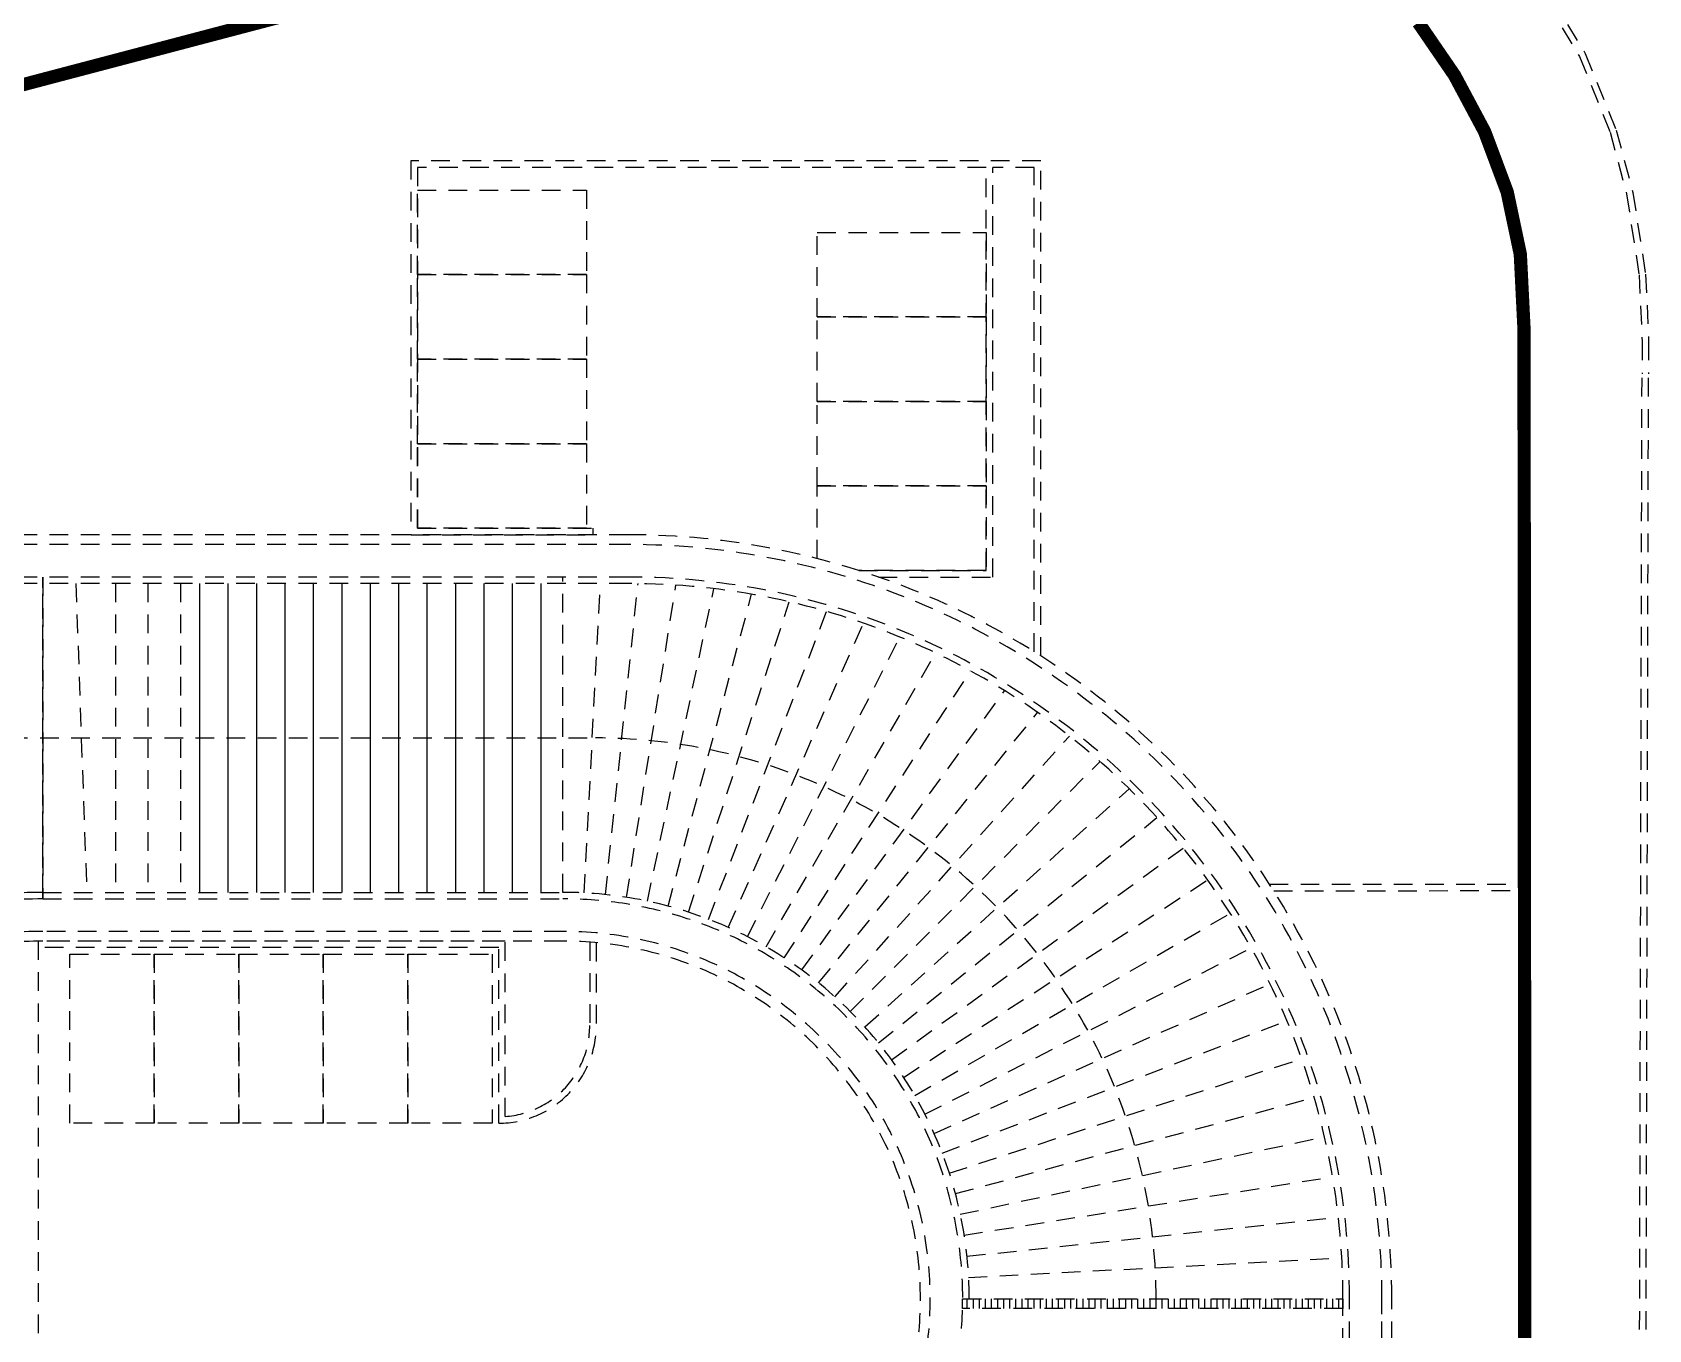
# Model space of a CAD drawing. Header units: millimetres. Extents: x -65167 to 413267, y -17142 to 66587.
# Drawn here: x 264705 to 265680, y 5564 to 6346 of the extents above; entities that cross this region are included whole.
import ezdxf

# ---------------------------------------------------------------- set-up
doc = ezdxf.new("R2010")
doc.units = ezdxf.units.MM
doc.header["$LTSCALE"] = 75
doc.header["$MEASUREMENT"] = 0
doc.header["$PDSIZE"] = -10
doc.linetypes.add('-HID', pattern=[2.5, 1.5, -1])
doc.layers.get('0').update_dxf_attribs({"linetype": 'CONTINUOUS'})
doc.layers.add('ELE9', color=9, linetype='CONTINUOUS')
doc.layers.add('LAND-3', color=9, linetype='CONTINUOUS')

# ---------------------------------------------------------------- blocks, each defined once
blk = doc.blocks.new('weee')
at = {"layer": 'ELE9', "linetype": '-HID', "ltscale": 0.1}
h = blk.add_hatch(dxfattribs=at)
h.set_pattern_fill('ANSI31', color=253, scale=29.4, angle=135)
h.set_pattern_definition([(180, (-10395.0354, -665295.8867), (-2e-16, -3.675), [])])
h.paths.add_polyline_path([(-5576.3, 49286.45), (-5582.18, 49286.45), (-5582.18, 49057.13, -0.003049), (-5579.24, 49057.11), (-5576.3, 49057.11)])
h = blk.add_hatch(dxfattribs=at)
h.set_pattern_fill('ANSI31', color=253, scale=137.2, angle=135)
h.set_pattern_definition([(180, (-711231.703, 39918.488), (-1e-15, -17.15), [])])
h.paths.add_polyline_path([(-6013.38, 48816.05), (-6013.38, 48585.43), (-5827.18, 48585.43), (-5827.18, 48816.05)])
at = {"layer": 'ELE9', "color": 253, "linetype": '-HID', "ltscale": 0.1}
for p, q in [((-5069.64, 49290.37), (-5582.18, 49290.37)), ((-6017.3, 48855.25), (-6017.3, 48463.25)), ((-6013.38, 48855.25), (-6013.38, 48463.25)), ((-5827.18, 48502.45), (-5827.18, 48816.05)), ((-5823.26, 48502.45), (-5823.26, 48816.05)), ((-6013.38, 48522.33), (-5827.18, 48528.89))]:
    blk.add_line(p, q, dxfattribs=at)
for points in [[(-6366.45, 49412.15), (-6332.95, 49432.55), (-6286.71, 49451.22), (-6249.14, 49461.26), (-6199.82, 49468.93), (-6159.29, 49470.79), (-6139.69, 49470.76)], [(-6364.31, 49408.86), (-6331.18, 49429.03), (-6285.47, 49447.49), (-6248.33, 49457.41), (-6199.42, 49465.02), (-6159.2, 49466.87), (-6139.69, 49466.84)], [(-5563.55, 49469.26), (-6139.69, 49470.7)], [(-5563.55, 49465.34), (-6139.69, 49466.78)], [(-5832.05, 49242.19), (-5832.16, 49395.9)], [(-5828.13, 49244.69), (-5828.24, 49395.9)], [(-5069.64, 49309.97), (-5582.18, 49309.97)], [(-5065.72, 49300.17), (-5065.72, 49286.45), (-5582.18, 49286.45)], [(-5607.79, 49059.71), (-5631.33, 49283.64)], [(-5595.01, 49060.72), (-5606.8, 49285.75)], [(-5582.18, 49057.13), (-5582.18, 49286.45)], [(-5633.12, 49055.7), (-5679.79, 49275.26)], [(-5620.51, 49058.04), (-5655.69, 49280.14)], [(-5645.59, 49052.7), (-5703.56, 49269.02)], [(-5669.98, 49044.78), (-5749.74, 49252.56)], [(-5657.89, 49049.06), (-5726.9, 49261.44)], [(-5681.83, 49039.87), (-5772.01, 49242.42)], [(-5693.41, 49034.35), (-5793.63, 49231.05)], [(-5704.68, 49028.23), (-5814.53, 49218.5)], [(-5715.62, 49021.53), (-5834.65, 49204.82)], [(-5726.19, 49014.26), (-5853.92, 49190.06)], [(-5736.37, 49006.45), (-5872.27, 49174.28)], [(-5746.12, 48998.12), (-5889.67, 49157.55)], [(-5755.42, 48989.29), (-5906.06, 49139.93)], [(-5764.25, 48979.99), (-5921.39, 49121.47)], [(-5969.73, 49104.17), (-6268.18, 49104.17), (-6268.18, 48724.42), (-6042.78, 48724.42), (-6042.78, 48830.26)], [(-5972.22, 49100.25), (-6264.26, 49100.25), (-6264.26, 49075.26)], [(-5772.58, 48970.24), (-5935.62, 49102.26)], [(-5780.39, 48960.06), (-5948.73, 49082.36)], [(-6017.3, 49006.33), (-6017.3, 49075.26), (-6264.26, 49075.26)], [(-6017.3, 49006.33), (-6017.3, 49075.26), (-6264.26, 49075.26)], [(-6021.22, 48994.52), (-6021.22, 49071.34), (-6264.26, 49071.34), (-6264.26, 48728.34), (-6046.7, 48728.34), (-6046.7, 48834.18), (-6042.78, 48834.18)], [(-6028.41, 48969.42), (-6072.18, 48969.42), (-6072.18, 49071.34), (-6021.22, 49071.34), (-6021.22, 48994.52)], [(-5787.66, 48949.49), (-5960.67, 49061.85)], [(-5794.36, 48938.55), (-5971.43, 49040.78)], [(-5800.48, 48927.28), (-5980.98, 49019.25)], [(-5806, 48915.7), (-5989.31, 48997.32)], [(-5810.91, 48903.85), (-5996.41, 48975.06)], [(-5815.19, 48891.76), (-6002.26, 48952.55)], [(-5818.84, 48879.46), (-6006.88, 48929.85)], [(-5821.83, 48866.99), (-6010.26, 48907.04)], [(-5824.17, 48854.38), (-6012.41, 48884.19)], [(-5825.84, 48841.66), (-6013.34, 48861.37)], [(-5826.85, 48828.88), (-6013.38, 48838.65)], [(-5827.18, 48816.05), (-6017.3, 48816.05)], [(-6013.38, 48585.43), (-5827.18, 48585.43)], [(-6013.38, 48565.83), (-5827.18, 48565.83)], [(-6013.38, 48565.83), (-5827.18, 48565.83)], [(-6013.38, 48546.23), (-5827.18, 48546.23)], [(-6017.3, 48502.45), (-5823.26, 48502.45)], [(-5823.26, 48502.45), (-6017.3, 48502.45)], [(-5827.18, 48502.45), (-6013.38, 48502.45)], [(-5797.78, 48499.51), (-5366.6, 48499.51)]]:
    blk.add_lwpolyline(points, dxfattribs=at)
for points in [[(-5563.55, 49465.31, -0.311828), (-5347.25, 49315.85, -0.311828)], [(-5069.64, 49315.85), (-5582.18, 49315.85, 0.414214), (-6042.78, 48855.25), (-6042.78, 48463.25, 1), (-5121.58, 48463.25), (-5121.58, 48954.23)], [(-5366.58, 49309.97), (-5582.18, 49309.97, 0.414214), (-6036.9, 48855.25), (-6036.9, 48463.25, 1), (-5127.46, 48463.25), (-5127.46, 48954.23)], [(-5244.08, 48816.05), (-5244.08, 48463.25, -1), (-5920.28, 48463.25), (-5920.28, 48835.65, -0.414214), (-5582.18, 49173.75)], [(-5803.66, 48502.45, 1), (-5360.7, 48502.45), (-5360.7, 48816.05, 1), (-5803.66, 48816.05), (-5803.66, 48502.45)], [(-5797.78, 48502.45, 1), (-5366.58, 48502.45), (-5366.58, 48816.05, 1), (-5797.78, 48816.05), (-5797.78, 48502.45)], [(-5796.85, 48836.14), (-5746.82, 48836.14, -0.414214), (-5688.02, 48777.34), (-5793.86, 48777.34), (-5793.86, 48498.53)], [(-5797.18, 48832.22), (-5746.82, 48832.22, -0.393426), (-5692.08, 48781.26), (-5797.78, 48781.26), (-5797.78, 48498.53)]]:
    blk.add_lwpolyline(points, format="xyb", dxfattribs=at)
for points in [[(-5576.3, 49057.11), (-5582.18, 49057.11), (-5582.18, 49286.45), (-5576.3, 49286.45)], [(-6174.1, 48969.42), (-6225.06, 48969.42), (-6225.06, 49071.34), (-6174.1, 49071.34)], [(-6123.14, 48969.42), (-6174.1, 48969.42), (-6174.1, 49071.34), (-6123.14, 49071.34)], [(-6072.18, 48969.42), (-6123.14, 48969.42), (-6123.14, 49071.34), (-6072.18, 49071.34)], [(-6199.58, 48728.34), (-6250.54, 48728.34), (-6250.54, 48830.26), (-6199.58, 48830.26)], [(-6148.62, 48728.34), (-6199.58, 48728.34), (-6199.58, 48830.26), (-6148.62, 48830.26)], [(-6097.66, 48728.34), (-6148.62, 48728.34), (-6148.62, 48830.26), (-6097.66, 48830.26)], [(-6046.7, 48728.34), (-6097.66, 48728.34), (-6097.66, 48830.26), (-6046.7, 48830.26)], [(-5688.02, 48722.46), (-5789.94, 48722.46), (-5789.94, 48773.42), (-5688.02, 48773.42)], [(-5688.02, 48671.5), (-5789.94, 48671.5), (-5789.94, 48722.46), (-5688.02, 48722.46)], [(-5688.02, 48620.54), (-5789.94, 48620.54), (-5789.94, 48671.5), (-5688.02, 48671.5)], [(-5688.02, 48569.58), (-5789.94, 48569.58), (-5789.94, 48620.54), (-5688.02, 48620.54)], [(-5688.02, 48518.62), (-5789.94, 48518.62), (-5789.94, 48569.58), (-5688.02, 48569.58)]]:
    blk.add_lwpolyline(points, close=True, dxfattribs=at)
for centre, radius, start, end in [((-5582.18, 48855.25), 435.12, 90, 180), ((-5582.18, 48855.25), 431.2, 90, 180), ((-5582.18, 48816.05), 245, 90, 180), ((-5582.18, 48816.05), 241.08, 36.69541, 180), ((-5582.18, 48502.45), 245, 180, 0), ((-5582.18, 48502.45), 241.08, 180, 0)]:
    blk.add_arc(centre, radius, start, end, dxfattribs=at)
for p in [(-5823.71, 49247.45), (-5993.49, 49062.56)]:
    blk.add_point(p, dxfattribs=at)
at = {"layer": 'LAND-3', "color": 253, "ltscale": 0.1, "const_width": 8}
for points in [[(-3461.33, 49393.08), (-5288.31, 49393.93), (-5452.07, 49396.17), (-6166.34, 49395.65), (-6211.89, 49393.4), (-6249.45, 49385.47), (-6285.79, 49371.87), (-6319.73, 49353.73), (-6351.54, 49331.91)], [(-6453.73, 49020.86), (-6020.12, 47373.57), (-6009.12, 47336.09), (-5995.96, 47299.54), (-5978.14, 47263.32), (-5958.55, 47229.83), (-5936.99, 47196.84), (-5912.84, 47166.2), (-5885.98, 47137.69), (-5856.77, 47111.78), (-5825.36, 47088.54), (-5792.34, 47066.72), (-5758.55, 47046.94), (-5723.04, 47030.32), (-5686.14, 47016.77), (-5648.47, 47005.42), (-5609.95, 46996.7), (-5570.97, 46992.62), (-5531.9, 46991.38), (-1444.91, 46991.38)]]:
    blk.add_lwpolyline(points, dxfattribs=at)

msp = doc.modelspace()

# ---------------------------------------------------------------- block references
at = {"rotation": 270}
msp.add_blockref('weee', (216209.37, 0), dxfattribs=at)

doc.saveas('drawing.dxf')
